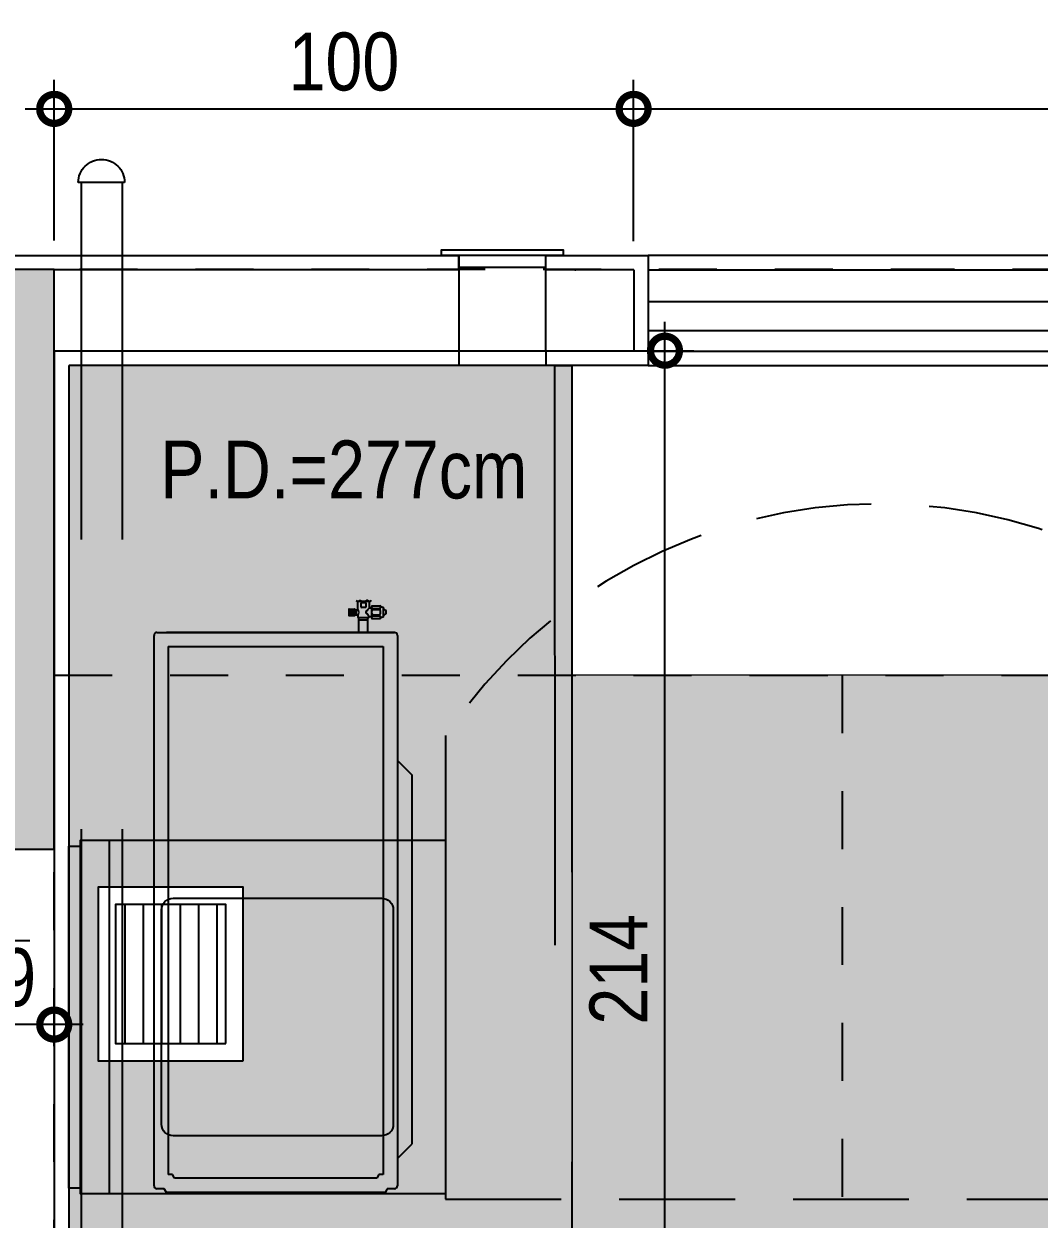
# Model space of a CAD drawing. Header units: metres. Extents: x -41 to 570, y -54 to 184.
# Drawn here: x 10.378 to 12.13, y 51.361 to 53.424 of the extents above; entities that cross this region are included whole.
import ezdxf
from ezdxf.enums import TextEntityAlignment as Align
from ezdxf.xclip import XClip

# ---------------------------------------------------------------- set-up
doc = ezdxf.new("R2010")
doc.units = ezdxf.units.M
doc.header["$XCLIPFRAME"] = 0
for name, pattern in [('DASHEDX2', [1.5, 1, -0.5]), ('PUC$0$DASHEDX2', [1.5, 1, -0.5]), ('PUC$0$HIDDEN', [0.375, 0.25, -0.125])]:
    doc.linetypes.add(name, pattern=pattern)
for name, color, linetype in [('1', 232, 'DASHEDX2'), ('4', 2, 'Continuous'), ('ARQ-DIM', 2, 'Continuous'), ('ARQ-TXT', 2, 'Continuous'), ('PUC$0$ARQ-ALV ACAB', 4, 'Continuous'), ('PUC$0$ARQ-ALV OSSO', 5, 'Continuous'), ('PUC$0$ARQ-AUX', 7, 'Continuous'), ('PUC$0$ARQ-AUX1', 1, 'Continuous'), ('PUC$0$ARQ-AUX2', 2, 'Continuous'), ('PUC$0$ARQ-CAX', 1, 'Continuous'), ('PUC$0$ARQ-ENCH', 1, 'Continuous'), ('PUC$0$ARQ-MOB', 7, 'Continuous'), ('PUC$0$ARQ-PRJ', 7, 'PUC$0$DASHEDX2'), ('PUC$0$MAUROAMARELO', 162, 'Continuous'), ('PUC$0$MAUROVERDE', 3, 'Continuous')]:
    doc.layers.add(name, color=color, linetype=linetype)
doc.layers.add('PUC$0$ARQ-FORRO', color=9, linetype='Continuous', lineweight=5)
doc.styles.add('Adesa', font='ARIALN.TTF')
doc.dimstyles.new('ADESA 1-0050', dxfattribs={"dimtxt": 0.1, "dimasz": 0.1, "dimexe": 0.05, "dimexo": 0.05, "dimgap": 0.03, "dimtad": 1, "dimdec": 1, "dimlfac": 100, "dimzin": 12, "dimtxsty": 'Adesa', "dimblk": 'DOTSMALL', "dimcen": 1, "dimdle": 0.05, "dimclrd": 1, "dimclre": 1, "dimclrt": 256, "dimazin": 3, "dimtm": 1e-09, "dimtfac": 1, "dimtdec": 1, "dimtmove": 1, "dimatfit": 0, "dimldrblk": 'DOTSMALL', "dimfxl": 0.8, "dimtvp": 2, "dimtolj": 1, "dimtzin": 0, "dimarcsym": 0})

# ---------------------------------------------------------------- blocks, each defined once
blk = doc.blocks.new('PUC$0$A$C7cb482e1')
at = {"layer": 'PUC$0$ARQ-PRJ'}
for p, q in [((-0.1098, -0.2708, 0), (-0.1098, 1.8451, 0)), ((-0.0389, -0.2708, 0), (-0.0389, 1.8451, 0))]:
    blk.add_line(p, q, dxfattribs=at)
at = {"layer": 'PUC$0$ARQ-PRJ', "elevation": 0}
for points in [[(-0.1133, 1.8451), (-0.0333, 1.8451)], [(-0.1571, -0.4064), (-0.0171, -0.4064), (-0.0171, -0.1264), (-0.1571, -0.1264), (-0.1571, -0.4064)]]:
    blk.add_lwpolyline(points, dxfattribs=at)
at = {"layer": 'PUC$0$ARQ-PRJ'}
for centre, radius, start, end in [((-0.0733, 1.8451, 0), 0.04, 360, 180), ((-0.0743, -0.2651, 0), 0.0359, 189.055, 350.945)]:
    blk.add_arc(centre, radius, start, end, dxfattribs=at)
blk = doc.blocks.new('PUC$0$pl cx vent')
at = {"layer": 'PUC$0$ARQ-CAX'}
h = blk.add_hatch(dxfattribs=at)
h.set_pattern_fill('LINE', color=255, scale=0.01, angle=90)
h.set_pattern_definition([(90, (10.529542, -8.815224), (-0.03175, 2e-18), [])])
h.paths.add_polyline_path([(-0.22, -0.27), (-0.22, -0.03), (-0.03, -0.03), (-0.03, -0.27)])
for points in [[(-0.25, -0.3), (-0.25, 0), (0, 0), (0, -0.3)], [(-0.22, -0.27), (-0.22, -0.03), (-0.03, -0.03), (-0.03, -0.27)]]:
    blk.add_lwpolyline(points, close=True, dxfattribs=at)
blk = doc.blocks.new('PUC$0$pl apto tipo 1 puc')
at = {"layer": 'PUC$0$ARQ-ALV ACAB'}
for p, q in [((-30.7983, 3.0244, 0), (-26.7983, 3.0243, 0)), ((-26.7983, 2.8343, 0), (-30.7983, 2.8344, 0))]:
    blk.add_line(p, q, dxfattribs=at)
at = {"layer": 'PUC$0$ARQ-ALV ACAB', "elevation": 0}
for points in [[(-26.6216, 3.0243), (-26.7333, 3.0243), (-26.7983, 3.0243), (-26.7983, 2.8343)], [(-26.6216, 2.9993), (-26.6216, 3.0243)], [(-25.3812, 3.0243), (-26.4716, 3.0243)], [(-26.4716, 2.9993), (-26.4716, 3.0243)], [(-26.6216, 2.8593), (-26.6216, 2.8343)], [(-26.4716, 2.8593), (-26.4716, 2.8343)], [(-26.7983, 2.8343), (-26.6216, 2.8343)], [(-26.4716, 2.8343), (-26.4716, 2.8343)], [(-26.4716, 2.8343), (-25.7991, 2.8343)], [(-25.7983, 2.8343), (-25.7986, 0.7758)]]:
    blk.add_lwpolyline(points, dxfattribs=at)
at = {"layer": 'PUC$0$ARQ-ALV OSSO', "elevation": 0}
for points in [[(-26.7733, 2.9993), (-26.6216, 2.9993)], [(-26.7733, 2.9993), (-26.7733, 2.8593), (-26.6216, 2.8593)], [(-26.6216, 2.8593), (-26.6216, 2.9993)], [(-26.4716, 2.9993), (-26.4716, 2.8593)], [(-26.4716, 2.9993), (-25.7715, 2.9993)], [(-26.4716, 2.8593), (-25.7733, 2.8593)], [(-25.7733, 2.8593), (-25.7733, -1.49)]]:
    blk.add_lwpolyline(points, dxfattribs=at)
at = {"layer": 'PUC$0$ARQ-AUX', "elevation": 0}
for points in [[(-26.7983, 2.9993), (-30.7983, 2.9993)], [(-26.7983, 2.8593), (-30.7983, 2.8593)], [(-26.6216, 2.8343), (-26.4716, 2.8343)]]:
    blk.add_lwpolyline(points, dxfattribs=at)
at = {"layer": 'PUC$0$ARQ-AUX1'}
blk.add_lwpolyline([(-26.6718, 2.9993), (-26.6733, 2.9993)], dxfattribs=at)
at = {"layer": 'PUC$0$ARQ-AUX2', "elevation": 0}
for points in [[(-30.7983, 2.9445), (-26.7983, 2.9443)], [(-30.7983, 2.8945), (-26.7983, 2.8943)]]:
    blk.add_lwpolyline(points, dxfattribs=at)
at = {"layer": 'PUC$0$ARQ-CAX', "elevation": 0}
for points in [[(-26.6516, 3.0243), (-26.4416, 3.0243), (-26.4416, 3.0343), (-26.6516, 3.0343)], [(-26.6216, 3.0243), (-26.4716, 3.0243), (-26.4716, 3.0043), (-26.6216, 3.0043)]]:
    blk.add_lwpolyline(points, close=True, dxfattribs=at)
at = {"layer": 'PUC$0$ARQ-PRJ', "elevation": 0}
blk.add_lwpolyline([(-26.6669, 2.8341), (-26.6369, 2.8341), (-26.637, 0.46), (-26.667, 0.46)], close=True, dxfattribs=at)
blk.add_blockref('PUC$0$A$C7cb482e1', (-25.7814, 1.305, 0))
at = {"layer": 'PUC$0$ARQ-CAX'}
blk.add_blockref('PUC$0$pl cx vent', (-25.8491, 1.9343, 0), dxfattribs=at)
blk = doc.blocks.new('PUC$0$MAQ-LAVAR-ROUPA')
blk.add_lwpolyline([(0, 0.65), (0.61, 0.65), (0.61, 0.02), (0, 0.02)], close=True)
blk.add_lwpolyline([(0.1, 0.18), (0.1, 0.54, -0.414214), (0.12, 0.56), (0.49, 0.56, -0.414214), (0.51, 0.54), (0.51, 0.18, -0.414214), (0.49, 0.16), (0.12, 0.16, -0.414214)], format="xyb", close=True)
for points in [[(0.61, 0.07), (0, 0.07)], [(0.6, 0.02), (0.6, 0), (0.01, 0), (0.01, 0.02)], [(0.01, 0), (0.6, 0)]]:
    blk.add_lwpolyline(points)
blk = doc.blocks.new('PUC$0$layout pcd puc 1')
at = {"layer": 'PUC$0$ARQ-MOB', "rotation": 90}
blk.add_blockref('PUC$0$MAQ-LAVAR-ROUPA', (10.5698, 0.5598), dxfattribs=at)
blk = doc.blocks.new('PUC$0$pl forro pcd 1')
at = {"layer": 'PUC$0$ARQ-FORRO'}
h = blk.add_hatch(color=256, dxfattribs=at)
h.dxf.hatch_style = 1
h.paths.add_polyline_path([(6.275, -3.175), (6.08, -3.175), (6.08, -2.2708), (6.275, -2.2708)])
h.paths.add_polyline_path([(8.7761, -3.175), (6.625, -3.175), (6.625, -2.2708), (8.7761, -2.2708)])
h.paths.add_polyline_path([(9.7011, -1.335), (8.7761, -1.335), (8.7761, -3.175), (9.7011, -3.175)])
h.paths.add_polyline_path([(9.7011, -1.335), (9.7011, -3.7093), (10.5699, -3.7093), (10.5696, -1.6508), (9.8796, -1.6508), (9.8796, -1.335)])
h.paths.add_polyline_path([(10.269, -2.5093), (10.519, -2.5093), (10.519, -2.8093), (10.269, -2.8093)], flags=16)
at = {"layer": 'PUC$0$ARQ-FORRO', "elevation": 0}
for points in [[(9.7011, -1.335), (8.7761, -1.335), (8.7761, -3.175), (9.7011, -3.175)], [(9.7011, -1.335), (9.7011, -3.7093), (10.5699, -3.7093), (10.5696, -1.6508), (9.8796, -1.6508), (9.8796, -1.335)], [(10.269, -2.5093), (10.519, -2.5093), (10.519, -2.8093), (10.269, -2.8093)], [(10.269, -2.5093), (10.519, -2.5093), (10.519, -2.8093), (10.269, -2.8093)]]:
    blk.add_lwpolyline(points, close=True, dxfattribs=at)
blk = doc.blocks.new('PUC$0$CDS1')
at = {"layer": 'PUC$0$MAUROAMARELO'}
for p, q in [((8267.2956, 3268.3306, 0), (8267.3083, 3268.3306, 0)), ((8267.3083, 3268.3306, 0), (8267.3119, 3268.3368, 0)), ((8267.3119, 3268.3368, 0), (8267.6893, 3268.3368, 0)), ((8267.6893, 3268.3368, 0), (8267.6929, 3268.3306, 0)), ((8267.6929, 3268.3306, 0), (8267.7056, 3268.3306, 0)), ((8267.2906, 3267.3756, 0), (8267.2906, 3268.3256, 0)), ((8267.3224, 3268.3061, 0), (8267.326, 3268.3123, 0)), ((8267.326, 3268.3123, 0), (8267.6752, 3268.3123, 0)), ((8267.6752, 3268.3123, 0), (8267.6788, 3268.3061, 0)), ((8267.7106, 3268.3256, 0), (8267.7106, 3267.3756, 0)), ((8267.3151, 3267.3951, 0), (8267.3151, 3268.3061, 0)), ((8267.3151, 3268.3061, 0), (8267.3224, 3268.3061, 0)), ((8267.6788, 3268.3061, 0), (8267.6861, 3268.3061, 0)), ((8267.6861, 3267.3951, 0), (8267.6861, 3268.3061, 0)), ((8267.2906, 3268.2786, 0), (8267.2656, 3268.2536, 0)), ((8267.2656, 3267.6163, 0), (8267.2656, 3268.2536, 0)), ((8267.2906, 3267.5913, 0), (8267.2656, 3267.6163, 0)), ((8267.6861, 3267.3951, 0), (8267.3151, 3267.3951, 0)), ((8267.7056, 3267.3706, 0), (8267.2956, 3267.3706, 0)), ((8267.2956, 3267.3706, 0), (8267.6893, 3267.3706, 0)), ((8267.3416, 3267.3706, 0), (8267.3416, 3267.3487, 0)), ((8267.3568, 3267.3706, 0), (8267.3568, 3267.3487, 0)), ((8267.3149, 3267.3269, 0), (8267.3149, 3267.3443, 0)), ((8267.3338, 3267.3467, 0), (8267.3208, 3267.3467, 0)), ((8267.3338, 3267.342, 0), (8267.3208, 3267.342, 0)), ((8267.3208, 3267.342, 0), (8267.3208, 3267.3402, 0)), ((8267.3338, 3267.342, 0), (8267.3208, 3267.342, 0)), ((8267.3208, 3267.342, 0), (8267.3208, 3267.3402, 0)), ((8267.3338, 3267.3402, 0), (8267.3208, 3267.3402, 0)), ((8267.3338, 3267.3402, 0), (8267.3208, 3267.3402, 0)), ((8267.3351, 3267.3457, 0), (8267.3338, 3267.3467, 0)), ((8267.3338, 3267.342, 0), (8267.3338, 3267.3402, 0)), ((8267.3338, 3267.342, 0), (8267.3338, 3267.3402, 0)), ((8267.3351, 3267.3254, 0), (8267.3351, 3267.3457, 0)), ((8267.3389, 3267.3432, 0), (8267.3351, 3267.3432, 0)), ((8267.3389, 3267.3435, 0), (8267.3389, 3267.3437, 0)), ((8267.3389, 3267.3432, 0), (8267.3389, 3267.3436, 0)), ((8267.3579, 3267.3448, 0), (8267.34, 3267.3448, 0)), ((8267.3569, 3267.3487, 0), (8267.3415, 3267.3487, 0)), ((8267.3415, 3267.3487, 0), (8267.3415, 3267.3448, 0)), ((8267.3569, 3267.3487, 0), (8267.3569, 3267.3448, 0)), ((8267.3589, 3267.3402, 0), (8267.3589, 3267.3437, 0)), ((8267.362, 3267.3402, 0), (8267.3589, 3267.3402, 0)), ((8267.362, 3267.3315, 0), (8267.362, 3267.3402, 0)), ((8267.3636, 3267.3397, 0), (8267.362, 3267.3397, 0)), ((8267.3636, 3267.3313, 0), (8267.3636, 3267.3404, 0)), ((8267.3735, 3267.3415, 0), (8267.3646, 3267.3415, 0)), ((8267.3667, 3267.3303, 0), (8267.3667, 3267.3415, 0)), ((8267.3733, 3267.3408, 0), (8267.3667, 3267.3408, 0)), ((8267.3733, 3267.3401, 0), (8267.3667, 3267.3401, 0)), ((8267.3733, 3267.3303, 0), (8267.3733, 3267.3415, 0)), ((8267.3746, 3267.3313, 0), (8267.3746, 3267.3404, 0)), ((8267.3208, 3267.3292, 0), (8267.3208, 3267.331, 0)), ((8267.3338, 3267.331, 0), (8267.3208, 3267.331, 0)), ((8267.3338, 3267.3292, 0), (8267.3208, 3267.3292, 0)), ((8267.3338, 3267.3244, 0), (8267.3208, 3267.3244, 0)), ((8267.3338, 3267.3292, 0), (8267.3338, 3267.331, 0)), ((8267.3351, 3267.3254, 0), (8267.3338, 3267.3244, 0)), ((8267.3389, 3267.328, 0), (8267.3351, 3267.328, 0)), ((8267.3389, 3267.328, 0), (8267.3389, 3267.3167, 0)), ((8267.3448, 3267.3199, 0), (8267.3448, 3267.3264, 0)), ((8267.3458, 3267.3275, 0), (8267.352, 3267.3275, 0)), ((8267.3531, 3267.3264, 0), (8267.3531, 3267.3199, 0)), ((8267.362, 3267.3315, 0), (8267.3589, 3267.3315, 0)), ((8267.3589, 3267.3315, 0), (8267.3589, 3267.3167, 0)), ((8267.3636, 3267.3321, 0), (8267.362, 3267.3321, 0)), ((8267.3735, 3267.3303, 0), (8267.3646, 3267.3303, 0)), ((8267.3733, 3267.3393, 0), (8267.3667, 3267.3393, 0)), ((8267.3733, 3267.3386, 0), (8267.3667, 3267.3386, 0)), ((8267.3733, 3267.3379, 0), (8267.3667, 3267.3379, 0)), ((8267.3733, 3267.3372, 0), (8267.3667, 3267.3372, 0)), ((8267.3733, 3267.3372, 0), (8267.3667, 3267.3372, 0)), ((8267.3733, 3267.3365, 0), (8267.3667, 3267.3365, 0)), ((8267.3733, 3267.3359, 0), (8267.3667, 3267.3359, 0)), ((8267.3733, 3267.3353, 0), (8267.3667, 3267.3353, 0)), ((8267.3733, 3267.3345, 0), (8267.3667, 3267.3345, 0)), ((8267.3733, 3267.3345, 0), (8267.3667, 3267.3345, 0)), ((8267.3733, 3267.3338, 0), (8267.3667, 3267.3338, 0)), ((8267.3733, 3267.3331, 0), (8267.3667, 3267.3331, 0)), ((8267.3733, 3267.3324, 0), (8267.3667, 3267.3324, 0)), ((8267.3733, 3267.3317, 0), (8267.3667, 3267.3317, 0)), ((8267.3733, 3267.331, 0), (8267.3667, 3267.331, 0)), ((8267.336, 3267.3154, 0), (8267.3372, 3267.3167, 0)), ((8267.3606, 3267.3167, 0), (8267.3372, 3267.3167, 0)), ((8267.3413, 3267.3157, 0), (8267.3438, 3267.3157, 0)), ((8267.352, 3267.3188, 0), (8267.3458, 3267.3188, 0)), ((8267.3566, 3267.3157, 0), (8267.3541, 3267.3157, 0)), ((8267.3618, 3267.3154, 0), (8267.3606, 3267.3167, 0))]:
    blk.add_line(p, q, dxfattribs=at)
for centre, radius, start, end in [((8267.2956, 3268.3256, 0), 0.005, 90, 180), ((8267.7056, 3268.3256, 0), 0.005, 0, 90), ((8267.2956, 3267.3756, 0), 0.005, 180, 270), ((8267.3149, 3267.3356, 0), 0.00517, 90, 270), ((8267.3149, 3267.3531, 0), 0.00883, 270, 303.2043), ((8267.3222, 3267.3444, 0), 0.00279, 121.1036, 238.8964), ((8267.328, 3267.3356, 0), 0.00859, 147.4828, 212.5172), ((8267.3324, 3267.3444, 0), 0.00279, 301.1036, 58.8964), ((8267.3265, 3267.3356, 0), 0.00859, 327.4828, 32.5172), ((8267.34, 3267.3437, 0), 0.00108, 90, 180), ((8267.3669, 3267.3642, 0), 0.035, 216.8549, 229.9897), ((8267.3629, 3267.3359, 0), 0.00591, 132.4469, 227.5531), ((8267.3579, 3267.3437, 0), 0.00108, 0, 90), ((8267.3646, 3267.3404, 0), 0.00108, 90, 180), ((8267.3735, 3267.3404, 0), 0.00108, 0, 90), ((8267.3149, 3267.318, 0), 0.00883, 56.7957, 90), ((8267.3222, 3267.3268, 0), 0.00279, 121.1036, 238.8964), ((8267.3324, 3267.3268, 0), 0.00279, 301.1036, 58.8964), ((8267.3669, 3267.307, 0), 0.035, 130.0103, 143.1451), ((8267.3411, 3267.3356, 0), 0.00379, 331.5684, 28.4316), ((8267.3458, 3267.3264, 0), 0.00108, 90, 180), ((8267.3458, 3267.3199, 0), 0.00108, 180, 270), ((8267.352, 3267.3264, 0), 0.00108, 0, 90), ((8267.352, 3267.3199, 0), 0.00108, 270, 0), ((8267.3646, 3267.3313, 0), 0.00108, 180, 270), ((8267.3735, 3267.3313, 0), 0.00108, 270, 360), ((8267.3388, 3267.3131, 0), 0.00358, 46.1862, 140.5423), ((8267.3489, 3267.3021, 0), 0.0145, 69.2202, 110.7798), ((8267.3591, 3267.3131, 0), 0.00358, 39.4577, 133.8138)]:
    blk.add_arc(centre, radius, start, end, dxfattribs=at)
at = {"layer": 'PUC$0$MAUROVERDE', "linetype": 'PUC$0$HIDDEN'}
blk.add_arc((8267.7056, 3267.3756, 0), 0.005, 270, 0, dxfattribs=at)
blk = doc.blocks.new('PUC$0$A$C2e7cd6c0')
at = {"layer": 'PUC$0$MAUROAMARELO'}
blk.add_blockref('PUC$0$CDS1', (-8267.8828, -3266.8852, 0), dxfattribs=at)
blk = doc.blocks.new('PUC')
at = {"layer": 'PUC$0$ARQ-PRJ', "ltscale": 0.2}
blk.add_lwpolyline([(-11.1052, -52.1957), (-11.1052, -51.3957), (-12.6052, -51.3957), (-12.6052, -52.1957, 0.533333)], format="xyb", close=True, dxfattribs=at)
at = {"layer": 'PUC$0$ARQ-ALV OSSO', "xscale": -1, "rotation": 180}
blk.add_blockref('PUC$0$pl apto tipo 1 puc', (15.3432, -50), dxfattribs=at)
at = {"layer": 'PUC$0$ARQ-ENCH'}
blk.add_blockref('PUC$0$A$C2e7cd6c0', (-10.43, -52.8592, 0), dxfattribs=at)
at = {"layer": 'PUC$0$ARQ-FORRO'}
blk.add_blockref('PUC$0$pl forro pcd 1', (-21.0249, -49.125, 0), dxfattribs=at)
at = {"layer": 'PUC$0$ARQ-MOB'}
blk.add_blockref('PUC$0$layout pcd puc 1', (-21.025, -52.5749, 0), dxfattribs=at)
blk = doc.blocks.new('_DotSmall')
at = {"color": 0, "linetype": 'ByBlock', "const_width": 0.5}
blk.add_lwpolyline([(-0.0625, 0, 1), (0.0625, 0, 1)], format="xyb", close=True, dxfattribs=at)
blk = doc.blocks.new('*D200')
at = {"layer": 'ARQ-DIM', "color": 1, "lineweight": -2, "transparency": 16777216}
for p, q in [((10.43, 53.05), (10.43, 53.3273)), ((11.43, 53.0492), (11.43, 53.3273)), ((10.38, 53.2773), (11.48, 53.2773))]:
    blk.add_line(p, q, dxfattribs=at)
at = {"layer": 'Defpoints', "color": 0, "transparency": 16777216}
for p in [(11.43, 53.2773), (10.43, 53, 0), (11.43, 52.9992, 0)]:
    blk.add_point(p, dxfattribs=at)
at = {"layer": 'ARQ-DIM', "color": 1, "lineweight": -2, "transparency": 16777216, "xscale": 0.1, "yscale": 0.1, "zscale": 0.1, "rotation": 180}
blk.add_blockref('_DotSmall', (10.43, 53.2773), dxfattribs=at)
at = {"layer": 'ARQ-DIM', "color": 1, "lineweight": -2, "transparency": 16777216, "xscale": 0.1, "yscale": 0.1, "zscale": 0.1}
blk.add_blockref('_DotSmall', (11.43, 53.2773), dxfattribs=at)
at = {"layer": 'ARQ-DIM', "transparency": 16777216, "insert": (10.93, 53.3584), "char_height": 0.1, "attachment_point": 5, "style": 'Adesa'}
blk.add_mtext('\\A1;100', dxfattribs=at)
blk = doc.blocks.new('*D201')
at = {"layer": 'ARQ-DIM', "color": 1, "lineweight": -2, "transparency": 16777216}
for p, q in [((11.43, 53.0492), (11.43, 53.3273)), ((15.48, 53.05), (15.48, 53.3273)), ((11.38, 53.2773), (15.53, 53.2773))]:
    blk.add_line(p, q, dxfattribs=at)
at = {"layer": 'Defpoints', "color": 0, "transparency": 16777216}
for p in [(15.48, 53.2773), (11.43, 52.9992, 0), (15.48, 53)]:
    blk.add_point(p, dxfattribs=at)
at = {"layer": 'ARQ-DIM', "color": 1, "lineweight": -2, "transparency": 16777216, "xscale": 0.1, "yscale": 0.1, "zscale": 0.1, "rotation": 180}
blk.add_blockref('_DotSmall', (11.43, 53.2773), dxfattribs=at)
at = {"layer": 'ARQ-DIM', "color": 1, "lineweight": -2, "transparency": 16777216, "xscale": 0.1, "yscale": 0.1, "zscale": 0.1}
blk.add_blockref('_DotSmall', (15.48, 53.2773), dxfattribs=at)
at = {"layer": 'ARQ-DIM', "transparency": 16777216, "insert": (13.455, 53.3584), "char_height": 0.1, "attachment_point": 5, "style": 'Adesa'}
blk.add_mtext('\\A1;405', dxfattribs=at)
blk = doc.blocks.new('*D203')
at = {"layer": 'ARQ-DIM', "color": 1, "lineweight": -2, "transparency": 16777216}
for p, q in [((10.24, 51.747), (10.24, 51.7471)), ((10.43, 51.747), (10.43, 51.7471)), ((10.48, 51.6971), (10.19, 51.6971))]:
    blk.add_line(p, q, dxfattribs=at)
at = {"layer": 'Defpoints', "color": 0, "transparency": 16777216}
for p in [(10.24, 51.6971), (10.24, 51.697, 0), (10.43, 51.697, 0)]:
    blk.add_point(p, dxfattribs=at)
at = {"layer": 'ARQ-DIM', "color": 1, "lineweight": -2, "transparency": 16777216, "xscale": 0.1, "yscale": 0.1, "zscale": 0.1, "rotation": 180}
blk.add_blockref('_DotSmall', (10.24, 51.6971), dxfattribs=at)
at = {"layer": 'ARQ-DIM', "color": 1, "lineweight": -2, "transparency": 16777216, "xscale": 0.1, "yscale": 0.1, "zscale": 0.1}
blk.add_blockref('_DotSmall', (10.43, 51.6971), dxfattribs=at)
at = {"layer": 'ARQ-DIM', "transparency": 16777216, "insert": (10.335, 51.7781), "char_height": 0.1, "attachment_point": 5, "style": 'Adesa'}
blk.add_mtext('\\A1;19', dxfattribs=at)
blk = doc.blocks.new('*D271')
at = {"layer": 'ARQ-DIM', "color": 1, "lineweight": -2, "transparency": 16777216}
for p, q in [((11.4841, 50.675), (11.4841, 52.91)), ((10.988, 52.86), (11.5341, 52.86)), ((11.1703, 50.725), (11.5341, 50.725))]:
    blk.add_line(p, q, dxfattribs=at)
at = {"layer": 'Defpoints', "color": 0, "transparency": 16777216}
for p in [(10.938, 52.86, 0), (11.4841, 52.86), (11.1203, 50.725, 0)]:
    blk.add_point(p, dxfattribs=at)
at = {"layer": 'ARQ-DIM', "color": 1, "lineweight": -2, "transparency": 16777216, "xscale": 0.1, "yscale": 0.1, "zscale": 0.1}
for p, rotation in [((11.4841, 52.86), 90), ((11.4841, 50.725), 270)]:
    blk.add_blockref('_DotSmall', p, dxfattribs=dict(at, rotation=rotation))
at = {"layer": 'ARQ-DIM', "transparency": 16777216, "insert": (11.4039, 51.7925), "char_height": 0.1, "attachment_point": 5, "rotation": 90, "style": 'Adesa'}
blk.add_mtext('\\A1;214', dxfattribs=at)
blk = doc.blocks.new('*D87')
at = {"layer": 'ARQ-DIM', "color": 1, "lineweight": -2, "transparency": 16777216}
for p, q in [((10.23, 51.6971), (10.2736, 51.8423)), ((10.2736, 51.8423), (10.388, 51.8423)), ((10.22, 51.6488), (10.22, 51.7471)), ((10.24, 51.6488), (10.24, 51.7471)), ((10.22, 51.6971), (10.12, 51.6971)), ((10.22, 51.6971), (10.24, 51.6971)), ((10.22, 51.6971), (10.24, 51.6971)), ((10.24, 51.6971), (10.34, 51.6971))]:
    blk.add_line(p, q, dxfattribs=at)
at = {"layer": 'Defpoints', "color": 0, "transparency": 16777216}
for p in [(10.24, 51.6971), (10.22, 51.5988, 0), (10.24, 51.5988, 0)]:
    blk.add_point(p, dxfattribs=at)
at = {"layer": 'ARQ-DIM', "color": 1, "lineweight": -2, "transparency": 16777216, "xscale": 0.1, "yscale": 0.1, "zscale": 0.1}
blk.add_blockref('_DotSmall', (10.22, 51.6971), dxfattribs=at)
at = {"layer": 'ARQ-DIM', "color": 1, "lineweight": -2, "transparency": 16777216, "xscale": 0.1, "yscale": 0.1, "zscale": 0.1, "rotation": 180}
blk.add_blockref('_DotSmall', (10.24, 51.6971), dxfattribs=at)
at = {"layer": 'ARQ-DIM', "transparency": 16777216, "insert": (10.3308, 51.9225), "char_height": 0.1, "attachment_point": 5, "style": 'Adesa'}
blk.add_mtext('\\A1;2', dxfattribs=at)
blk = doc.blocks.new('est-lo-08-6sa-r00')
at = {"layer": '4'}
h = blk.add_hatch(color=8, dxfattribs=at)
h.dxf.hatch_style = 1
h.paths.add_polyline_path([(72.453596, -775.948263), (89.987707, -768.630138), (31.827874, -629.280097), (14.293763, -636.598222)], flags=17)
h.paths.add_polyline_path([(-113.904934, -1069.376461), (37.44213, -1006.209491), (30.123852, -988.675012), (-103.689101, -1044.523858), (-278.930329, -624.648636), (-286.248454, -607.114525), (-286.248475, -607.114534), (-307.05579, -557.260535), (-324.58988, -564.57865)])
h.paths.add_polyline_path([(-3206.956631, -1758.910157), (-3258.953832, -1634.325684), (-3291.25351, -1647.80644), (-3239.256309, -1772.390913)])
h.paths.add_polyline_path([(-2993.189754, -2271.092218), (-3020.151167, -2206.492821), (-3034.916841, -2212.655496), (-3140.452498, -1959.793707), (-3125.686931, -1953.631076), (-3148.796798, -1898.260198), (-3181.096477, -1911.740954), (-3025.489432, -2284.572974)])
h.paths.add_polyline_path([(-2947.092821, -1013.293024), (-2914.793142, -999.812268), (-2953.309588, -907.527473), (-2985.609266, -921.008229)])
h.paths.add_polyline_path([(-2727.356492, -1539.777801), (-2695.056814, -1526.297045), (-2733.573259, -1434.01225), (-2765.872938, -1447.493006)])
h.paths.add_polyline_path([(2122.48851, 465.414809), (2070.491309, 589.999283), (2038.191631, 576.518527), (2090.188832, 451.934053)])
h.paths.add_polyline_path([(2012.331384, 729.349548), (1857.495359, 1100.334221), (1825.19568, 1086.853465), (1852.1572, 1022.254111), (1866.922767, 1028.416743), (1971.687405, 777.4023), (1956.921838, 771.239669), (1980.031705, 715.868792)])
h.paths.add_polyline_path([(2336.253806, -46.763456), (2180.644029, 326.07511), (2148.34435, 312.594354), (2171.454218, 257.223477), (2186.219785, 263.386109), (2291.758175, 10.517772), (2276.992608, 4.355141), (2303.954128, -60.244212)])
h.paths.add_polyline_path([(-385.517235, -426.387329), (-595.433068, 76.567703), (-627.732746, 63.086948), (-600.771226, -1.512406), (-586.005659, 4.650226), (-426.161214, -378.334576), (-440.926781, -384.497208), (-417.816914, -439.868085)])
h.paths.add_polyline_path([(-83.249658, 290.335142), (-592.661728, 77.724364), (-382.747194, -425.227558), (-365.213083, -417.909434), (-567.809492, 67.508377), (-108.231212, 259.320275), (-7.318125, 17.534111), (-242.644353, -80.682824), (-140.96112, -324.314257), (-70.363251, -294.849176), (-77.681376, -277.315065), (-130.745133, -299.462021), (-217.792117, -90.898811), (0, 0), (87.04691, -208.563033), (33.983152, -230.709989), (41.301277, -248.2441), (126.664713, -212.616388), (103.554846, -157.245511), (88.789278, -163.408142), (-71.053705, 219.573157), (-56.288138, 225.735788)])
h.paths.add_polyline_path([(395.505667, -856.765828), (368.544148, -792.166475), (353.77858, -798.329106), (193.165052, -413.501599), (207.93062, -407.338968), (184.820752, -351.968091), (-61.579651, -454.806999), (-28.452664, -534.169213), (-10.918528, -526.85106), (-36.727415, -465.022986), (159.839199, -382.982958), (355.887864, -852.712473), (159.32125, -934.752501), (132.748402, -871.073625), (115.214297, -878.391765), (141.787139, -942.070626), (123.33018, -949.773915), (130.648305, -967.308026)])
h.paths.add_polyline_path([(-2506.849069, -2068.110104), (-2474.549391, -2054.629348), (-2513.065836, -1962.344553), (-2545.365515, -1975.825309)])
h.paths.add_polyline_path([(-2448.754924, -805.304224), (-2411.841008, -789.897642), (-2450.357453, -697.612846), (-2487.27137, -713.019428)])
h.paths.add_polyline_path([(-2277.356152, -1215.972989), (-2240.442235, -1200.566407), (-2278.958681, -1108.281611), (-2315.872597, -1123.688193)])
h.paths.add_polyline_path([(-2180.680405, -1447.606534), (-2143.766489, -1432.199951), (-2182.282934, -1339.915156), (-2219.196851, -1355.321738)])
h.paths.add_polyline_path([(-2008.511897, -1860.11957), (-1971.59798, -1844.712987), (-2010.114425, -1752.428192), (-2047.028342, -1767.834774)])
h.paths.add_polyline_path([(-1950.417031, -597.315415), (-1918.117353, -583.834659), (-1956.633798, -491.549864), (-1988.933477, -505.03062)])
h.paths.add_polyline_path([(-1779.018259, -1007.98418), (-1746.71858, -994.503424), (-1785.235026, -902.218629), (-1817.534704, -915.699385)])
h.paths.add_polyline_path([(-1682.342513, -1239.617725), (-1650.042834, -1226.136969), (-1688.559279, -1133.852174), (-1720.858958, -1147.33293)])
h.paths.add_polyline_path([(-1510.174004, -1652.130761), (-1477.874325, -1638.650005), (-1516.390771, -1546.36521), (-1548.690449, -1559.845966)])
h.paths.add_polyline_path([(-1456.693377, -391.252433), (-1424.393698, -377.771677), (-1462.910144, -285.486882), (-1495.209822, -298.967638)])
h.paths.add_polyline_path([(-1285.294604, -801.921198), (-1252.994926, -788.440442), (-1291.511371, -696.155647), (-1323.811049, -709.636403)])
h.paths.add_polyline_path([(-1188.618858, -1033.554743), (-1156.319179, -1020.073987), (-1194.835625, -927.789192), (-1227.135303, -941.269948)])
h.paths.add_polyline_path([(-1016.450349, -1446.067779), (-984.15067, -1432.587023), (-1022.667116, -1340.302228), (-1054.966794, -1353.782984)])
h.paths.add_polyline_path([(-962.969722, -185.189451), (-930.670043, -171.708695), (-969.186489, -79.4239), (-1001.486167, -92.904656)])
h.paths.add_polyline_path([(-791.570949, -595.858216), (-759.271271, -582.37746), (-797.787716, -490.092665), (-830.087394, -503.573421)])
h.paths.add_polyline_path([(-694.895203, -827.491761), (-662.595524, -814.011005), (-701.11197, -721.72621), (-733.411648, -735.206966)])
h.paths.add_polyline_path([(-522.726694, -1240.004797), (-490.427016, -1226.524041), (-528.943461, -1134.239246), (-561.243139, -1147.720002)])
h.paths.add_polyline_path([(1351.53574, 780.804163), (1383.835419, 794.284919), (1345.318973, 886.569714), (1313.019295, 873.088958)])
h.paths.add_polyline_path([(353.014255, 364.056225), (385.313934, 377.536981), (346.797488, 469.821776), (314.49781, 456.341021)])
h.paths.add_polyline_path([(848.583606, 570.889536), (885.497522, 586.296119), (846.981077, 678.580914), (810.067161, 663.174332)])
h.paths.add_polyline_path([(524.412013, -46.610109), (556.711692, -33.129353), (518.195247, 59.155442), (485.895568, 45.674686)])
h.paths.add_polyline_path([(1019.981364, 160.223202), (1056.895281, 175.629784), (1018.378835, 267.91458), (981.464919, 252.507997)])
h.paths.add_polyline_path([(621.088297, -278.244942), (653.387976, -264.764186), (614.87153, -172.479391), (582.571852, -185.960147)])
h.paths.add_polyline_path([(1116.657648, -71.411631), (1153.571565, -56.005049), (1115.055119, 36.279746), (1078.141203, 20.873164)])
h.paths.add_polyline_path([(1571.272069, 254.319386), (1603.571747, 267.800142), (1565.055302, 360.084937), (1532.755624, 346.604181)])
h.paths.add_polyline_path([(793.256806, -690.757979), (825.556485, -677.277223), (787.040039, -584.992428), (754.740361, -598.473183)])
h.paths.add_polyline_path([(1288.825976, -483.924234), (1325.739893, -468.517652), (1287.223447, -376.232856), (1250.309531, -391.639439)])
h.paths.add_polyline_path([(1791.777927, -274.009167), (1824.077605, -260.528411), (1785.56116, -168.243616), (1753.261481, -181.724371)])
h.paths.add_polyline_path([(-3349.413449, -1508.456443), (-3317.113664, -1494.975643), (-3340.223531, -1439.604766), (-3354.989097, -1445.767396), (-3459.75382, -1194.75275), (-3444.988254, -1188.590119), (-3471.949774, -1123.990766), (-3504.249559, -1137.471566)])
h.paths.add_polyline_path([(-359.658373, -579.215013), (-336.548603, -634.585903), (-321.782404, -628.423035), (-161.169457, -1013.250898), (-175.934676, -1019.413357), (-148.973267, -1084.012692), (-116.674634, -1070.532432), (-327.358782, -565.734293), (-359.65846, -579.215049)])
at = {"layer": '1'}
for p, q in [((987.914494, 661.549438), (1043.285371, 684.659305)), ((999.450094, 666.363993), (1154.257349, 295.448228)), ((937.110005, 462.63348), (885.497522, 586.296119))]:
    blk.add_line(p, q, dxfattribs=at)
for points in [[(1230.310632, 838.569256), (989.445746, 738.040678)], [(989.445746, 738.040678), (846.981077, 678.580914)], [(873.942597, 613.98156), (987.914494, 661.549438)]]:
    blk.add_lwpolyline(points, dxfattribs=at)
at = {"layer": '4', "linetype": 'Continuous'}
blk.add_lwpolyline([(848.583606, 570.889536), (885.497522, 586.296119), (846.981077, 678.580914), (810.067161, 663.174332), (848.583606, 570.889536)], dxfattribs=at)

msp = doc.modelspace()

# ---------------------------------------------------------------- block references
at = {"linetype": 'Continuous'}
ref = msp.add_blockref('est-lo-08-6sa-r00', (0, 50), dxfattribs=dict(at, xscale=0.01, yscale=0.01, zscale=0.01, rotation=337.346050855639))
XClip(ref).set_block_clipping_path([(-3617.8293247107, -1968.6238684088), (2309.2219967837, 505.1199023612), (1831.3677091607, 1650.0512895176), (-4095.6836123336, -823.6924812524)])
at = {"rotation": 180}
msp.add_blockref('PUC', (0, 0), dxfattribs=at)

# ---------------------------------------------------------------- texts
at = {"layer": 'ARQ-TXT', "style": 'Adesa'}
msp.add_text('P.D.=277cm', height=0.1, dxfattribs=at).set_placement((10.9297, 52.6551, 0), align=Align.MIDDLE)

# ---------------------------------------------------------------- dimensions: what is measured, and where the dimension line sits
at = {"layer": 'ARQ-DIM'}
for base, p1, p2, picture, middle in [((11.43, 53.2773), (10.43, 53, 0), (11.43, 52.9992, 0), '*D200', (10.93, 53.3584)), ((15.48, 53.2773), (11.43, 52.9992, 0), (15.48, 53), '*D201', (13.455, 53.3584))]:
    dim = msp.add_linear_dim(base=base, p1=p1, p2=p2, dimstyle='ADESA 1-0050', override={"dimdec": 0}, dxfattribs=at)
    dim.commit()
    dim.dimension.update_dxf_attribs({"geometry": picture, "text_midpoint": middle})
dim = msp.add_linear_dim(base=(11.48413, 52.86001), p1=(11.12033, 50.72497, 0), p2=(10.938, 52.86001, 0), angle=90, dimstyle='ADESA 1-0050', override={"dimdec": 0}, dxfattribs=at)
dim.commit()
dim.dimension.update_dxf_attribs({"geometry": '*D271', "text_midpoint": (11.40392, 51.79249)})
for base, p1, p2, picture, middle in [((10.24, 51.6971), (10.22, 51.5988, 0), (10.24, 51.5988, 0), '*D87', (10.3036, 51.9225)), ((10.24, 51.6971, 0), (10.43, 51.697, 0), (10.24, 51.697, 0), '*D203', (10.335, 51.7781, 0))]:
    dim = msp.add_linear_dim(base=base, p1=p1, p2=p2, angle=180, dimstyle='ADESA 1-0050', dxfattribs=at)
    dim.commit()
    dim.dimension.update_dxf_attribs({"geometry": picture, "text_midpoint": middle})

doc.saveas('drawing.dxf')
